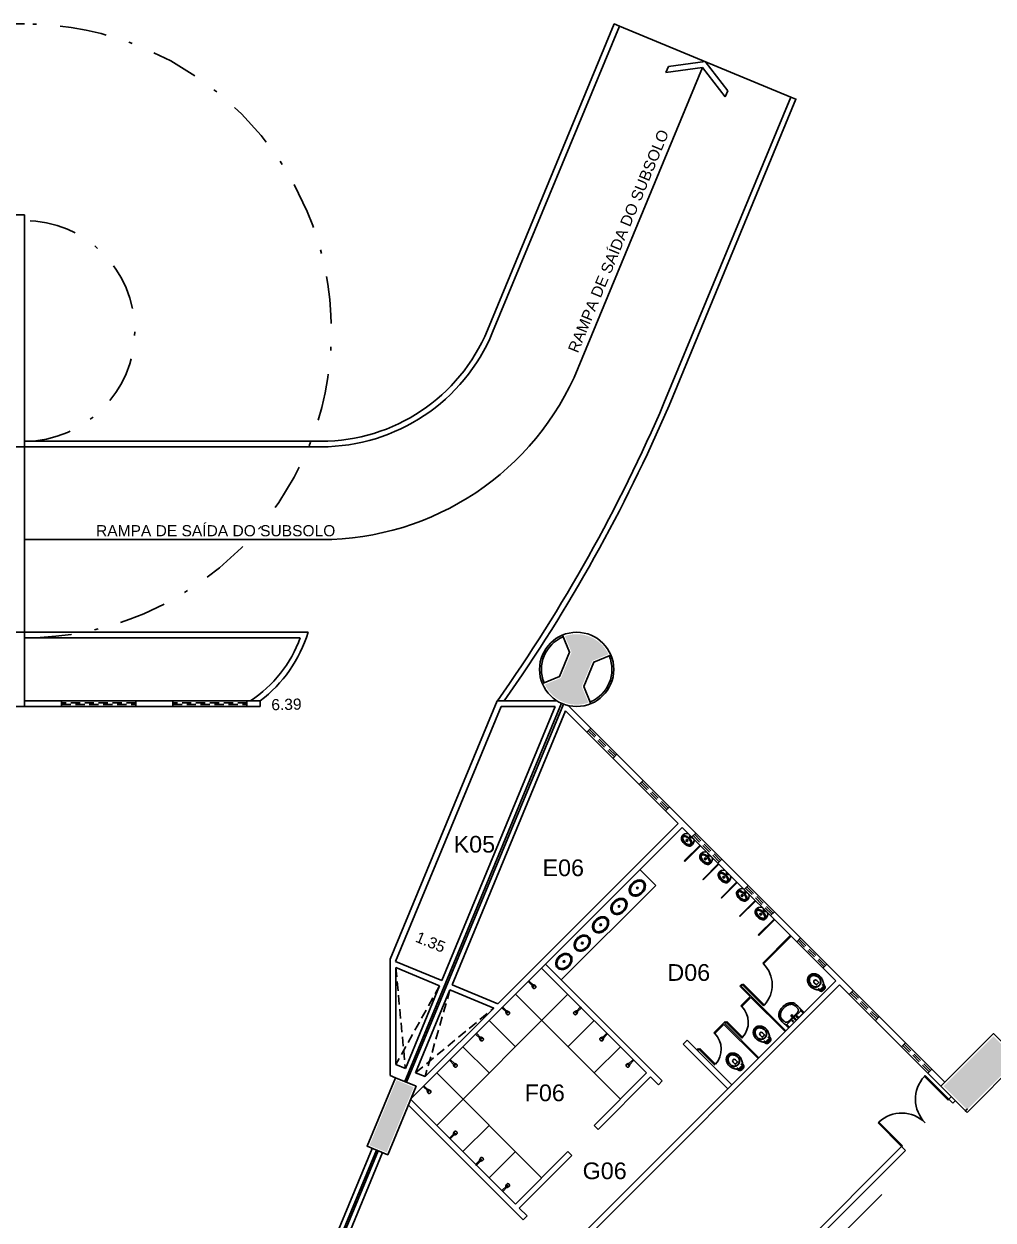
# Model space of a CAD drawing. Extents: x 308 to 539, y -42 to 210.
# Drawn here: x 441.19 to 467.32, y 173.78 to 206.02 of the extents above; entities that cross this region are included whole.
import ezdxf

# ---------------------------------------------------------------- set-up
doc = ezdxf.new("R2010")
doc.units = 0
doc.header["$LTSCALE"] = 2
doc.header["$PDMODE"] = 3
doc.linetypes.add('DASHDOT2', pattern=[12.7, 6.35, -3.175, 0, -3.175])
doc.linetypes.add('HIDDEN', pattern=[0.375, 0.25, -0.125])
doc.layers.get('0').update_dxf_attribs({"linetype": 'CONTINUOUS'})
doc.layers.get('DEFPOINTS').update_dxf_attribs({"linetype": 'CONTINUOUS'})
for name, color, linetype in [('DIVISÓRIAS-ARY', 2, 'CONTINUOUS'), ('ESQUADRIA-ALTA-ARY', 7, 'HIDDEN'), ('HACHURAS-ARY', 9, 'CONTINUOUS'), ('INDIC-CORTE-TBS', 4, 'DASHDOT2'), ('L_DECA', 7, 'CONTINUOUS'), ('MOBILIÁRIO-ARY', 7, 'CONTINUOUS'), ('PAREDE-ALTA-ARY', 1, 'CONTINUOUS'), ('PAREDE-BAIXA-ARY', 2, 'CONTINUOUS'), ('PEÇAS-SANIT-ARY', 7, 'CONTINUOUS'), ('PILAR-RED-ARY', 5, 'CONTINUOUS'), ('PILARES-PRINC-ARY', 5, 'CONTINUOUS'), ('PROJ-COBERTURA-ARY', 7, 'DASHDOT2'), ('RAMPA-ARY', 2, 'CONTINUOUS'), ('RAMPA-INT-ARY', 7, 'CONTINUOUS'), ('RAMPA-PROJ-ARY', 7, 'HIDDEN'), ('TEXTO-PB-COR-ARY', 12, 'CONTINUOUS'), ('TEXTO-PB-COTAS-ARY', 12, 'CONTINUOUS')]:
    doc.layers.add(name, color=color, linetype=linetype)
doc.styles.add('ARIAL', font='arial.ttf', dxfattribs={"height": 0.5})
doc.styles.add('SEM_ESCALA', font='arial.ttf')
doc.dimstyles.new('DIMTIC100-ARY', dxfattribs={"dimtxt": 0.3, "dimasz": 0.12, "dimexe": 0.1, "dimexo": 0.15, "dimgap": 0.1, "dimtad": 1, "dimjust": 1, "dimtoh": 1, "dimrnd": 0.01, "dimzin": 0, "dimdsep": 46, "dimtxsty": 'SEM_ESCALA', "dimblk1": 'NONE', "dimblk2": 'NONE', "dimsah": 1, "dimcen": -0.1, "dimdle": 0.06, "dimse1": 1, "dimse2": 1, "dimsd1": 1, "dimsd2": 1, "dimclrd": 1, "dimclre": 1, "dimclrt": 2, "dimadec": 0, "dimazin": 0, "dimtfac": 1, "dimtix": 1, "dimtmove": 2, "dimatfit": 3, "dimldrblk": 'NONE', "dimfxl": 1, "dimtolj": 1, "dimtzin": 0, "dimarcsym": 0})

# ---------------------------------------------------------------- blocks, each defined once
blk = doc.blocks.new('RAV10')
at = {"layer": 'L_DECA'}
blk.add_lwpolyline([(4.6, -12.9), (8.2, -12.9), (8.2, -12.9), (8.7, -13), (9.2, -13.2), (9.6, -13.5), (9.9, -14), (10.1, -14.3), (10.1, -14.3), (10.1, -14.3), (10.1, -14.3), (10.1, -14.3), (10.1, -14.3), (12.2, -18), (12.2, -18), (12.5, -18.6), (12.8, -19.1), (13.1, -19.6), (13.3, -20.1), (13.3, -20.1), (13.6, -20.6), (13.9, -21.1), (14.2, -21.5), (14.5, -22.1), (14.7, -22.6), (15, -23.1), (15.3, -23.6), (15.5, -24.1), (15.5, -24.1), (15.9, -24.8), (16.3, -25.6), (16.6, -26.3), (16.9, -27), (17.2, -27.8), (17.5, -28.6), (17.8, -29.4), (18, -30.2), (18, -30.2), (18.3, -31.4), (18.6, -32.6), (18.8, -33.9), (19, -35.2), (19.1, -36.4), (19.1, -37.7), (19.1, -39), (19, -40.3), (19, -40.3), (18.8, -41.6), (18.6, -42.9), (18.2, -44.2), (17.9, -45.5), (17.4, -46.8), (16.9, -48), (16.4, -49.3), (15.8, -50.4), (15.8, -50.4), (15.2, -51.4), (14.6, -52.3), (13.9, -53.1), (13.3, -53.9), (12.5, -54.8), (11.7, -55.5), (10.9, -56.3), (10.1, -57), (10.1, -57), (9, -57.8), (7.9, -58.5), (6.6, -59.1), (5.4, -59.6), (4.1, -60), (2.8, -60.3), (1.4, -60.4), (0, -60.5), (0, -60.5), (-1.4, -60.4), (-2.7, -60.3), (-4, -60), (-5.3, -59.6), (-6.6, -59.1), (-7.8, -58.5), (-9, -57.8), (-10.1, -57), (-10.1, -57), (-10.9, -56.3), (-11.7, -55.5), (-12.5, -54.8), (-13.2, -53.9), (-13.9, -53.1), (-14.5, -52.3), (-15.1, -51.4), (-15.7, -50.4), (-15.7, -50.4), (-16.3, -49.3), (-16.9, -48), (-17.4, -46.8), (-17.8, -45.5), (-18.2, -44.2), (-18.5, -42.9), (-18.7, -41.6), (-19, -40.3), (-19, -40.3), (-19, -39), (-19, -37.7), (-19, -36.4), (-18.9, -35.2), (-18.7, -33.9), (-18.5, -32.6), (-18.2, -31.4), (-17.9, -30.2), (-17.9, -30.2), (-17.7, -29.4), (-17.4, -28.6), (-17.1, -27.8), (-16.9, -27), (-16.6, -26.3), (-16.2, -25.6), (-15.8, -24.8), (-15.5, -24.1), (-15.5, -24.1), (-15.2, -23.6), (-15, -23.1), (-14.7, -22.6), (-14.4, -22.1), (-14.2, -21.5), (-13.9, -21.1), (-13.6, -20.6), (-13.3, -20.1), (-13.3, -20.1), (-13.1, -19.6), (-12.8, -19.1), (-12.4, -18.6), (-12.1, -18), (-10.1, -14.3), (-10.1, -14.3), (-10.1, -14.3), (-10.1, -14.3), (-10.1, -14.3), (-10.1, -14.3), (-9.8, -14), (-9.8, -14), (-9.6, -13.5), (-9.1, -13.2), (-8.6, -13), (-8.1, -12.9), (-4.5, -12.9)], dxfattribs=at)
at = {"layer": 'L_DECA', "color": 1}
for points in [[(12.2, -18), (13.3, -20.1), (13.3, -20.1), (13.6, -20.6), (13.8, -21.1), (14.1, -21.5), (14.3, -22.1), (14.5, -22.6), (14.7, -23.1), (15, -23.6), (15.2, -24.1), (15.2, -24.1), (15.5, -24.8), (15.9, -25.6), (16.2, -26.3), (16.6, -27.1), (16.9, -27.8), (17.1, -28.5), (17.4, -29.4), (17.6, -30.2), (17.6, -30.2), (17.9, -31.4), (18.1, -32.6), (18.3, -33.9), (18.5, -35.2), (18.5, -36.4), (18.5, -37.7), (18.5, -39), (18.4, -40.3), (18.4, -40.3), (18.2, -41.6), (17.9, -42.9), (17.6, -44.2), (17.2, -45.5), (16.7, -46.8), (16.2, -48), (15.6, -49.3), (15, -50.4), (15, -50.4), (14.4, -51.2), (13.9, -52), (13.3, -52.8), (12.8, -53.5), (12.2, -54.2), (11.5, -54.9), (10.9, -55.5), (10.1, -56.2), (10.1, -56.2), (9, -57.1), (7.9, -57.8), (6.6, -58.4), (5.4, -58.9), (4.1, -59.3), (2.8, -59.6), (1.4, -59.8), (0, -59.8), (0, -59.8), (-1.4, -59.8), (-2.7, -59.6), (-4.1, -59.3), (-5.3, -58.9), (-6.6, -58.4), (-7.8, -57.8), (-9, -57.1), (-10.1, -56.2), (-10.1, -56.2), (-10.8, -55.5), (-11.5, -54.9), (-12.1, -54.2), (-12.7, -53.5), (-13.3, -52.8), (-13.9, -52), (-14.4, -51.2), (-14.9, -50.4), (-14.9, -50.4), (-15.5, -49.3), (-16.1, -48), (-16.6, -46.8), (-17.1, -45.5), (-17.5, -44.2), (-17.9, -42.9), (-18.1, -41.6), (-18.3, -40.3), (-18.3, -40.3), (-18.4, -39.1), (-18.5, -37.7), (-18.5, -36.4), (-18.4, -35.2), (-18.2, -33.9), (-18, -32.6), (-17.8, -31.4), (-17.5, -30.2), (-17.5, -30.2), (-17.3, -29.4), (-17, -28.6), (-16.8, -27.8), (-16.5, -27.1), (-16.2, -26.3), (-15.8, -25.6), (-15.5, -24.8), (-15.2, -24.1), (-15.2, -24.1), (-15, -23.6), (-14.7, -23.1), (-14.5, -22.6), (-14.2, -22.1), (-14, -21.5), (-13.7, -21.1), (-13.5, -20.6), (-13.2, -20.1), (-12.1, -18)], [(-12.9, -30.2), (-12.9, -30.2), (-12.4, -29.3), (-11.9, -28.4), (-11.2, -27.7), (-10.6, -26.9), (-9.9, -26.2), (-9.2, -25.6), (-8.4, -25), (-7.5, -24.4), (-6.7, -23.9), (-5.8, -23.5), (-4.9, -23.1), (-3.9, -22.8), (-3, -22.6), (-2, -22.4), (-1, -22.3), (0, -22.2), (0, -22.2), (1, -22.3), (2, -22.4), (3, -22.6), (4, -22.8), (5, -23.1), (5.8, -23.5), (6.8, -23.9), (7.6, -24.4), (8.5, -25), (9.3, -25.6), (10, -26.2), (10.6, -26.9), (11.3, -27.7), (12, -28.4), (12.5, -29.3), (13, -30.2), (13, -30.2), (13.6, -31.3), (14, -32.6), (14.3, -33.8), (14.6, -35.1), (14.7, -36.4), (14.7, -37.7), (14.7, -39), (14.4, -40.3), (14.4, -40.3), (14.2, -41.6), (13.8, -42.9), (13.4, -44.2), (12.9, -45.5), (12.4, -46.8), (11.7, -48), (11.1, -49.3), (10.4, -50.4), (10.4, -50.4), (9.4, -51.7), (8.4, -52.8), (7.2, -53.8), (5.9, -54.6), (4.5, -55.2), (3.1, -55.8), (1.5, -56.1), (0, -56.2), (0, -56.2), (-1.5, -56.1), (-3.1, -55.8), (-4.4, -55.2), (-5.8, -54.6), (-7.1, -53.8), (-8.3, -52.8), (-9.3, -51.7), (-10.3, -50.4), (-10.3, -50.4), (-11, -49.3), (-11.7, -48), (-12.3, -46.8), (-12.8, -45.5), (-13.3, -44.2), (-13.7, -42.9), (-14.1, -41.6), (-14.4, -40.3), (-14.4, -40.3), (-14.6, -39), (-14.7, -37.7), (-14.6, -36.4), (-14.5, -35.1), (-14.2, -33.8), (-13.9, -32.6), (-13.5, -31.3), (-12.9, -30.2)], [(-12, -30.2), (-12, -30.2), (-11.5, -29.4), (-11, -28.6), (-10.4, -27.9), (-9.8, -27.2), (-9.1, -26.7), (-8.5, -26.1), (-7.7, -25.5), (-6.9, -25), (-6.1, -24.6), (-5.3, -24.2), (-4.5, -23.9), (-3.6, -23.6), (-2.8, -23.4), (-1.8, -23.2), (-0.9, -23.2), (0, -23.1), (0, -23.1), (0.9, -23.2), (1.9, -23.2), (2.8, -23.4), (3.6, -23.6), (4.5, -23.9), (5.4, -24.2), (6.2, -24.6), (7, -25), (7.7, -25.5), (8.5, -26.1), (9.2, -26.7), (9.8, -27.2), (10.4, -27.9), (11, -28.6), (11.5, -29.4), (12, -30.2), (12, -30.2), (12.7, -31.3), (13.2, -32.6), (13.6, -33.8), (13.9, -35), (14.1, -36.4), (14.1, -37.7), (14.1, -39), (13.9, -40.3), (13.9, -40.3), (13.6, -41.7), (13.2, -43), (12.8, -44.3), (12.3, -45.5), (11.7, -46.9), (11.1, -48.1), (10.4, -49.3), (9.6, -50.4), (9.6, -50.4), (8.8, -51.6), (7.8, -52.6), (6.7, -53.5), (5.5, -54.2), (4.2, -54.8), (2.8, -55.3), (1.5, -55.5), (0, -55.7), (0, -55.7), (-1.5, -55.5), (-2.8, -55.3), (-4.2, -54.8), (-5.4, -54.2), (-6.6, -53.5), (-7.7, -52.6), (-8.7, -51.6), (-9.6, -50.4), (-9.6, -50.4), (-10.3, -49.3), (-11, -48.1), (-11.7, -46.9), (-12.2, -45.5), (-12.7, -44.3), (-13.1, -43), (-13.5, -41.7), (-13.8, -40.3), (-13.8, -40.3), (-14, -39), (-14.1, -37.7), (-14, -36.4), (-13.9, -35), (-13.6, -33.8), (-13.2, -32.6), (-12.7, -31.3), (-12, -30.2)], [(-7.7, -9.4), (-8.1, -10.1), (-8.5, -10.8), (-8.6, -11.4), (-8.8, -12.2), (-8.8, -13.1)], [(-5.1, -12.9), (-5.1, -9.7), (-5.1, -7.8), (-5.1, -7.8), (-5.2, -7.6), (-5.3, -7.5), (-5.5, -7.4), (-5.9, -7.6), (-5.9, -7.6), (-6.4, -8), (-7.1, -8.6), (-7.7, -9.4)], [(5.1, -9.3), (5, -8.9), (4.6, -8.3), (3.9, -7.8), (3.1, -7.7), (0, -7.7), (-3.1, -7.7), (-3.1, -7.7), (-3.9, -7.8), (-4.5, -8.3), (-5, -8.9), (-5.1, -9.7)], [(4.6, -12.9), (4.6, -12.9), (4.2, -12.9), (3.9, -12.6), (3.6, -12.4), (3.6, -12), (3.6, -10.7), (3.6, -10.7), (3.6, -10.5), (3.6, -10.4), (3.7, -10.2), (3.9, -10.1), (3.9, -10.1), (3.9, -9.9), (3.9, -9.7), (3.8, -9.5), (3.6, -9.4), (0, -9.4), (-3.5, -9.4), (-3.5, -9.4), (-3.7, -9.5), (-3.9, -9.7), (-3.9, -9.9), (-3.8, -10.1), (-3.8, -10.1), (-3.6, -10.2), (-3.6, -10.4), (-3.5, -10.5), (-3.5, -10.7), (-3.5, -12), (-3.5, -12), (-3.6, -12.4), (-3.8, -12.6), (-4.1, -12.9), (-4.5, -12.9)], [(-4.5, -37), (-4.5, -29), (0, -29)], [(3.7, -10.3), (0, -10.3), (-3.6, -10.3)], [(4.6, -37), (4.6, -29), (0, -29)], [(5.1, -12.9), (5.1, -9.7), (5.1, -7.8), (5.1, -7.8), (5.2, -7.6), (5.3, -7.5), (5.5, -7.4), (5.9, -7.6), (5.9, -7.6), (6.4, -8), (7.1, -8.6), (7.7, -9.4)], [(7.7, -9.4), (8.1, -10.1), (8.5, -10.8), (8.6, -11.4), (8.8, -12.2), (8.8, -13.1)]]:
    blk.add_lwpolyline(points, dxfattribs=at)
at = {"layer": 'L_DECA', "color": 7}
for points in [[(10.1, -14.3), (10.1, -14.3), (10.1, -14.3), (10.1, -14.3), (10.1, -14.3), (10.1, -14.3), (9.6, -11.3), (9.6, -11.3), (9.3, -10.2), (8.9, -9.3), (8.3, -8.5), (7.7, -7.7), (6.9, -7), (6.1, -6.5), (5.1, -6.2), (4.1, -5.9), (4.1, -5.9), (3.6, -5.8), (3.1, -5.7), (2.6, -5.6), (2, -5.6), (1.5, -5.6), (1, -5.5), (0.5, -5.5), (0, -5.5), (0, -5.5), (-0.5, -5.5), (-1, -5.5), (-1.5, -5.6), (-2, -5.6), (-2.5, -5.6), (-3, -5.7), (-3.5, -5.8), (-4, -5.9), (-4, -5.9), (-5, -6.2), (-6, -6.5), (-6.9, -7), (-7.6, -7.7), (-8.2, -8.5), (-8.8, -9.3), (-9.3, -10.2), (-9.6, -11.3), (-10, -14.3), (-10, -14.3), (-10, -14.3), (-10, -14.3), (-10, -14.3), (-10.1, -14.3)], [(-4.5, -12.9), (0, -12.9)], [(4.6, -12.9), (0, -12.9)]]:
    blk.add_lwpolyline(points, dxfattribs=at)
at = {"layer": 'L_DECA', "color": 1}
for centre in [(-7.6, -17), (7.6, -17)]:
    blk.add_circle(centre, 0.672, dxfattribs=at)
blk.add_arc((0, -37), 4.56, 180, 0, dxfattribs=at)
blk = doc.blocks.new('DUO04')
at = {"layer": 'L_DECA'}
blk.add_line((-27.8, 0), (27.8, 0), dxfattribs=at)
at = {"layer": 'L_DECA', "color": 1}
for p, q in [((-26.5, -9.9), (-26.5, 0)), ((26.5, -9.9), (26.5, 0)), ((-26.5, -9.9), (0, -9.9)), ((26.5, -9.9), (0, -9.9))]:
    blk.add_line(p, q, dxfattribs=at)
at = {"layer": 'L_DECA', "color": 7}
for points in [[(-27.8, 0), (-27.8, 0), (-28.5, -0.1), (-29.1, -0.3), (-29.4, -0.8), (-29.5, -1.4), (-29.5, -23.9)], [(27.8, 0), (27.8, 0), (28.5, -0.1), (29.1, -0.3), (29.4, -0.8), (29.5, -1.4), (29.5, -23.9)], [(-29.5, -23.9), (-29.5, -29.7), (-29.5, -29.7), (-29.4, -32.1), (-28.9, -34.4), (-28.2, -36.5), (-27.2, -38.6), (-26.1, -40.5), (-24.7, -42.2), (-23.1, -43.8), (-21.3, -45.2), (-21.3, -45.2), (-20.2, -45.9), (-19.1, -46.6), (-18, -47.2), (-16.9, -47.9), (-15.7, -48.4), (-14.5, -49), (-13.3, -49.4), (-12.1, -49.9), (-10.8, -50.3), (-9.5, -50.5), (-8.2, -50.9), (-6.7, -51.1), (-4.8, -51.4), (-2.9, -51.5), (-1.4, -51.5), (0, -51.5)], [(29.5, -23.9), (29.5, -29.7), (29.5, -29.7), (29.4, -32.1), (28.9, -34.4), (28.2, -36.5), (27.2, -38.6), (26.1, -40.5), (24.7, -42.2), (23.1, -43.8), (21.3, -45.2), (21.3, -45.2), (20.2, -45.9), (19.1, -46.6), (18, -47.2), (16.9, -47.9), (15.7, -48.4), (14.5, -49), (13.3, -49.4), (12.1, -49.9), (10.8, -50.3), (9.5, -50.5), (8.2, -50.9), (6.7, -51.1), (4.8, -51.4), (2.9, -51.5), (1.4, -51.5), (0, -51.5)]]:
    blk.add_lwpolyline(points, dxfattribs=at)
at = {"layer": 'L_DECA', "color": 1}
for points in [[(-26.5, -9.9), (-26.9, -10), (-27.5, -10.1), (-28, -10.6), (-28.4, -11.2), (-28.7, -11.9), (-29, -12.7), (-29.2, -13.7), (-29.4, -15), (-29.5, -16.8)], [(0, -12.4), (0, -12.4), (-0.8, -12.4), (-1.4, -12.4), (-1.1, -12.4), (-1.8, -12.4), (-2.5, -12.4), (-3.3, -12.4), (-3.9, -12.4), (-4.7, -12.4), (-7.9, -12.4), (-8.6, -12.4), (-9.3, -12.4), (-10, -12.4), (-10.7, -12.4), (-11.4, -12.4), (-12, -12.4), (-12.7, -12.4), (-12.7, -12.4), (-13.7, -12.4), (-14.7, -12.5), (-15.8, -12.6), (-16.8, -12.8), (-17.8, -13), (-18.8, -13.2), (-19.8, -13.5), (-20.8, -13.7), (-20.8, -13.7), (-21.7, -14.1), (-22.6, -14.7), (-23.3, -15.4), (-23.9, -16.1), (-24.5, -17), (-24.8, -18), (-25.1, -19), (-25.2, -20), (-25.2, -20), (-25.2, -21.8), (-25.2, -23.1), (-25.2, -23.9)], [(-25.2, -23.9), (-25.2, -27.3), (-25.2, -29.6), (-25.2, -29.6), (-25, -31.4), (-24.8, -33.1), (-24.2, -34.8), (-23.5, -36.3), (-22.6, -37.8), (-21.6, -39.1), (-20.4, -40.4), (-19.1, -41.4), (-19.1, -41.4), (-18.1, -42.1), (-17.1, -42.7), (-16.2, -43.3), (-15.2, -43.9), (-14.1, -44.4), (-13, -44.8), (-11.9, -45.3), (-10.8, -45.7), (-9.7, -46.1), (-8.6, -46.4), (-6.7, -46.8), (-5.2, -47), (-3.3, -47.2), (-2.1, -47.2), (-1, -47.2), (0, -47.2)], [(0, -12.4), (0, -12.4), (0.8, -12.4), (1.4, -12.4), (1.1, -12.4), (1.8, -12.4), (2.5, -12.4), (3.3, -12.4), (3.9, -12.4), (4.7, -12.4), (7.9, -12.4), (8.6, -12.4), (9.3, -12.4), (10, -12.4), (10.7, -12.4), (11.4, -12.4), (12, -12.4), (12.7, -12.4), (12.7, -12.4), (13.7, -12.4), (14.7, -12.5), (15.8, -12.6), (16.8, -12.8), (17.8, -13), (18.8, -13.2), (19.8, -13.5), (20.8, -13.7), (20.8, -13.7), (21.7, -14.1), (22.6, -14.7), (23.3, -15.4), (23.9, -16.1), (24.5, -17), (24.8, -18), (25.1, -19), (25.2, -20), (25.2, -20), (25.2, -21.8), (25.2, -23.1), (25.2, -23.9)], [(25.2, -23.9), (25.2, -27.3), (25.2, -29.6), (25.2, -29.6), (25, -31.4), (24.8, -33.1), (24.2, -34.8), (23.5, -36.3), (22.6, -37.8), (21.6, -39.1), (20.4, -40.4), (19.1, -41.4), (19.1, -41.4), (18.1, -42.1), (17.1, -42.7), (16.2, -43.3), (15.2, -43.9), (14.1, -44.4), (13, -44.8), (11.9, -45.3), (10.8, -45.7), (9.7, -46.1), (8.6, -46.4), (6.7, -46.8), (5.2, -47), (3.3, -47.2), (2.1, -47.2), (1, -47.2), (0, -47.2)], [(26.5, -9.9), (26.9, -10), (27.5, -10.1), (28, -10.6), (28.4, -11.2), (28.7, -11.9), (29, -12.7), (29.2, -13.7), (29.4, -15), (29.5, -16.8)]]:
    blk.add_lwpolyline(points, dxfattribs=at)
for centre, radius in [((-8.5, -4.9), 1.75), ((0, -17), 2.25), ((0, -4.9), 1.75), ((0, -17), 0.981), ((8.5, -4.9), 1.75)]:
    blk.add_circle(centre, radius, dxfattribs=at)
blk = doc.blocks.new('CUB01')
at = {"layer": 'L_DECA'}
blk.add_lwpolyline([(-24.5, -18.7, 0.124977), (-22.8, -25.6, 0.105809), (-17.3, -31.9, 0.086634), (-9.6, -35.9, 0.076682), (0, -37.4, 0.076682), (9.6, -35.9, 0.086634), (17.3, -31.9, 0.105809), (22.8, -25.6, 0.124977), (24.5, -18.7, 0.124977), (22.8, -11.8, 0.105809), (17.3, -5.5, 0.086634), (9.6, -1.5, 0.076682), (0, 0, 0.076682), (-9.6, -1.5, 0.086634), (-17.3, -5.5, 0.105809), (-22.8, -11.8, 0.124977)], format="xyb", close=True, dxfattribs=at)
at = {"layer": 'L_DECA', "color": 1}
blk.add_lwpolyline([(0.1, -2.9, 0.074123), (-8.3, -4.1, 0.084852), (-15, -7.5, 0.106323), (-19.8, -12.9, 0.128843), (-21.3, -18.6, 0.128843), (-19.8, -24.4, 0.106323), (-15, -29.8, 0.084852), (-8.3, -33.1, 0.074123), (0.1, -34.4, 0.074123), (8.6, -33.1, 0.084852), (15.3, -29.8, 0.106323), (20, -24.4, 0.128843), (21.5, -18.6, 0.128843), (20, -12.9, 0.106323), (15.3, -7.5, 0.084852), (8.6, -4.1, 0.074123)], format="xyb", close=True, dxfattribs=at)
for radius in [2.25, 1.06]:
    blk.add_circle((0.1, -18.7), radius, dxfattribs=at)
blk = doc.blocks.new('MIC01')
at = {"layer": 'L_DECA'}
blk.add_line((-10, 0), (10, 0), dxfattribs=at)
at = {"layer": 'L_DECA', "color": 1}
for p, q in [((-5.3, 0), (-4.5, -2.2)), ((5.3, 0), (4.5, -2.2)), ((-4.5, -2.2), (0, -2.2)), ((4.5, -2.2), (0, -2.2))]:
    blk.add_line(p, q, dxfattribs=at)
for points in [[(0, -7.1, 0.058109), (-7, -8, 0.07175), (-12.3, -10.1, 0.106494), (-16.3, -13.6, 0.158235), (-17.4, -17.1, 0.158235)], [(0, -23.1, -0.04416), (-5.4, -22.6, -0.058504), (-9.4, -21.4, -0.100522), (-12.6, -19.1, -0.041446), (-13.7, -17.2, -0.101301), (-14.1, -15.3, -0.003595), (-14.1, -15.1)], [(17.4, -17.1, 0.158235), (16.3, -13.6, 0.106494), (12.3, -10.1, 0.07175), (7, -8, 0.058109), (0, -7.1, 0.058109)], [(0, -23.1, 0.04416), (5.4, -22.6, 0.058504), (9.4, -21.4, 0.100522), (12.6, -19.1, 0.041446), (13.7, -17.2, 0.101301), (14.1, -15.3, 0.003595), (14.1, -15.1)]]:
    blk.add_lwpolyline(points, format="xyb", dxfattribs=at)
at = {"layer": 'L_DECA'}
blk.add_lwpolyline([(-17.4, -17.1, 0.158235), (-16.3, -20.6, 0.106494), (-12.3, -24.1, 0.07175), (-7, -26.2, 0.058109), (0, -27, 0.058109), (7, -26.2, 0.07175), (12.3, -24.1, 0.106494), (16.3, -20.6, 0.158235), (17.4, -17.1, 0.158235)], format="xyb", dxfattribs=at)
at = {"layer": 'L_DECA', "color": 1}
blk.add_lwpolyline([(0, -9, 0.056411), (-5.8, -9.7, 0.070161), (-10.3, -11.4, 0.106104), (-13.6, -14.3, 0.161988), (-14.5, -17.1, 0.161988), (-13.6, -19.9, 0.106104), (-10.3, -22.8, 0.070161), (-5.8, -24.5, 0.056411), (0, -25.1, 0.056411), (5.8, -24.5, 0.070161), (10.3, -22.8, 0.106104), (13.6, -19.9, 0.161988), (14.5, -17.1, 0.161988), (13.6, -14.3, 0.106104), (10.3, -11.4, 0.070161), (5.8, -9.7, 0.056411)], format="xyb", close=True, dxfattribs=at)
for centre, radius in [((-2, -14.6), 0.51), ((-2, -16.7), 0.51), ((0, -4.7), 1.76), ((0, -4.7), 0.844), ((0, -13.6), 0.51), ((0, -15.7), 0.51), ((0, -17.8), 0.51), ((2, -14.6), 0.51), ((2, -16.7), 0.51)]:
    blk.add_circle(centre, radius, dxfattribs=at)
at = {"layer": 'L_DECA'}
for centre, start, end in [((-2.6, -13.5), 118.7979, 195.9069), ((2.6, -13.5), 344.0931, 61.2021)]:
    blk.add_arc(centre, 15.4, start, end, dxfattribs=at)
blk = doc.blocks.new('CHUVEIRO')
at = {"layer": 'PEÇAS-SANIT-ARY'}
for p, q in [((-0.029, 0.168), (-0.043, 0.208)), ((-0.015, 0.17), (0.015, 0.17)), ((-0.015, 0), (-0.015, 0.17)), ((0.015, 0), (-0.015, 0)), ((0.015, 0.17), (0.015, 0)), ((0.043, 0.207), (0.03, 0.175))]:
    blk.add_line(p, q, dxfattribs=at)
for points in [[(0.045, 0.22, 0.109452), (0.042, 0.235, 0.102376), (0.032, 0.248, 0.093737), (0.017, 0.257, 0.088426), (0, 0.26, 0.088426), (-0.017, 0.257, 0.093737), (-0.032, 0.248, 0.102376), (-0.042, 0.235, 0.109452), (-0.045, 0.22, 0.085068), (-0.043, 0.208, 0.102376)], [(0.015, 0.153, 0.061293), (0.021, 0.157, 0.104065), (0.028, 0.166, 0.115836), (0.03, 0.175, 0.115836), (0.028, 0.184, 0.104065), (0.021, 0.193, 0.09084), (0.012, 0.198, 0.083285), (0, 0.2, 0.083285), (-0.012, 0.198, 0.09084), (-0.021, 0.193, 0.104065), (-0.028, 0.184, 0.115836), (-0.03, 0.175, 0.115836), (-0.028, 0.166, 0.104065), (-0.021, 0.157, 0.061293), (-0.015, 0.153, 0.083285)], [(0.043, 0.207, 0.093692), (0.045, 0.22, 0.109452)]]:
    blk.add_lwpolyline(points, format="xyb", dxfattribs=at)
blk = doc.blocks.new('*D112')
at = {"layer": 'DEFPOINTS', "color": 0, "linetype": 'ByBlock', "ltscale": 0.5}
for p in [(451.208, 180.753), (452.682, 180.781), (452.456, 180.236)]:
    blk.add_point(p, dxfattribs=at)
at = {"color": 2, "linetype": 'ByBlock', "ltscale": 0.5, "insert": (452.155, 181.273), "char_height": 0.3, "attachment_point": 5, "rotation": 337.5, "style": 'SEM_ESCALA'}
blk.add_mtext('\\A1;1.35', dxfattribs=at)
blk = doc.blocks.new('_NONE')
at = {"color": 0, "linetype": 'ByBlock', "ltscale": 0.5}
blk.add_circle((0, 0), 0.25, dxfattribs=at)
blk = doc.blocks.new('*D118')
at = {"layer": 'DEFPOINTS', "color": 0, "linetype": 'ByBlock', "ltscale": 0.5}
for p in [(453.954, 187.774), (447.561, 187.624), (453.959, 187.559)]:
    blk.add_point(p, dxfattribs=at)
at = {"color": 2, "linetype": 'ByBlock', "ltscale": 0.5, "insert": (448.27, 187.679), "char_height": 0.3, "attachment_point": 5, "rotation": 1.3441, "style": 'SEM_ESCALA'}
blk.add_mtext('\\A1;6.39', dxfattribs=at)

msp = doc.modelspace()

# ---------------------------------------------------------------- hatches: boundary and pattern name
at = {"layer": 'HACHURAS-ARY', "ltscale": 0.5}
for points in [[(456.517, 188.854), (456.95, 189.033, 0.383694), (455.776, 189.52), (455.956, 189.086), (455.669, 188.395), (455.236, 188.215, 0.383694), (456.41, 187.729), (456.23, 188.162)], [(467.963, 178.097), (467.327, 178.734), (465.983, 177.39), (466.62, 176.754)], [(451.699, 177.361), (451.237, 177.553), (450.51, 175.797), (450.972, 175.606)]]:
    msp.add_hatch(color=256, dxfattribs=at).paths.add_polyline_path(points)

# ---------------------------------------------------------------- linework, layer by layer
at = {"layer": 'DIVISÓRIAS-ARY'}
for p, q in [((459.419, 183.884), (458.995, 183.46)), ((459.433, 183.87), (459.009, 183.445)), ((458.995, 183.46), (459.009, 183.445)), ((459.914, 183.389), (459.49, 182.965)), ((459.928, 183.375), (459.504, 182.951)), ((459.49, 182.965), (459.504, 182.951)), ((460.409, 182.894), (459.985, 182.47)), ((460.423, 182.88), (459.999, 182.456)), ((459.985, 182.47), (459.999, 182.456)), ((460.904, 182.399), (460.48, 181.975)), ((460.918, 182.385), (460.494, 181.961)), ((460.48, 181.975), (460.494, 181.961)), ((461.413, 181.89), (460.989, 181.466)), ((461.427, 181.876), (461.003, 181.451)), ((461.003, 181.451), (460.989, 181.466)), ((461.852, 181.451), (461.109, 180.709)), ((461.873, 181.43), (461.13, 180.688)), ((461.13, 180.688), (461.109, 180.709)), ((460.487, 180.087), (460.543, 180.143)), ((460.77, 179.804), (460.487, 180.087)), ((460.529, 180.087), (460.565, 180.122)), ((461.731, 178.885), (460.529, 180.087)), ((461.13, 179.557), (460.543, 180.143)), ((460.565, 180.122), (460.586, 180.143)), ((461.151, 179.578), (460.586, 180.143)), ((461.71, 178.863), (460.791, 179.783)), ((460.543, 179.535), (460.522, 179.556)), ((461.151, 179.578), (461.13, 179.557)), ((460.084, 179.076), (460.119, 179.111)), ((460.543, 178.687), (460.098, 179.132)), ((460.119, 179.111), (460.14, 179.132)), ((460.564, 178.708), (460.14, 179.132)), ((459.815, 178.807), (459.794, 178.828)), ((460.543, 178.687), (460.564, 178.708)), ((459.334, 178.368), (459.37, 178.404)), ((459.356, 178.347), (459.391, 178.383)), ((459.815, 177.959), (459.37, 178.404)), ((459.391, 178.383), (459.412, 178.404)), ((459.836, 177.98), (459.412, 178.404)), ((465.468, 177.652), (465.489, 177.673)), ((465.489, 177.673), (466.125, 177.037)), ((465.468, 177.652), (466.104, 177.016)), ((466.125, 177.037), (466.104, 177.016)), ((464.237, 176.421), (464.216, 176.4)), ((464.216, 176.4), (464.852, 175.764)), ((464.237, 176.421), (464.873, 175.785)), ((464.852, 175.764), (464.873, 175.785))]:
    msp.add_line(p, q, dxfattribs=at)
at = {"layer": 'DIVISÓRIAS-ARY', "color": 7, "ltscale": 0.5}
for centre, radius, start, end in [((460.565, 180.122), 0.8, 317.1491, 45), ((460.119, 179.111), 0.6, 317.866, 45), ((459.391, 178.383), 0.6, 317.866, 45), ((466.125, 177.037), 0.9, 136.9102, 225), ((464.852, 175.764), 0.9, 45, 133.0898)]:
    msp.add_arc(centre, radius, start, end, dxfattribs=at)
at = {"layer": 'ESQUADRIA-ALTA-ARY', "ltscale": 0.5}
for p, q in [((442.206, 187.774), (442.206, 187.624)), ((444.206, 187.724), (442.206, 187.724)), ((442.206, 187.674), (444.206, 187.674)), ((444.206, 187.774), (444.206, 187.624)), ((445.206, 187.774), (445.206, 187.624)), ((447.206, 187.724), (445.206, 187.724)), ((445.206, 187.674), (447.206, 187.674)), ((447.206, 187.774), (447.206, 187.624)), ((456.473, 187.042), (456.367, 186.936)), ((457.109, 186.265), (456.402, 186.972)), ((456.437, 187.007), (457.145, 186.3)), ((457.18, 186.335), (457.074, 186.229)), ((457.887, 185.628), (457.781, 185.522)), ((458.523, 184.85), (457.816, 185.557)), ((457.852, 185.593), (458.559, 184.886)), ((458.594, 184.921), (458.488, 184.815)), ((459.301, 184.214), (459.195, 184.108)), ((459.938, 183.436), (459.231, 184.143)), ((459.266, 184.179), (459.973, 183.471)), ((460.008, 183.507), (459.902, 183.401)), ((460.715, 182.8), (460.609, 182.694)), ((461.352, 182.022), (460.645, 182.729)), ((460.68, 182.764), (461.387, 182.057)), ((461.423, 182.093), (461.316, 181.987)), ((462.13, 181.386), (462.024, 181.279)), ((462.766, 180.608), (462.059, 181.315)), ((462.094, 181.35), (462.801, 180.643)), ((462.837, 180.678), (462.731, 180.572)), ((463.544, 179.971), (463.438, 179.865)), ((463.509, 179.936), (464.216, 179.229)), ((464.18, 179.193), (463.473, 179.901)), ((464.251, 179.264), (464.145, 179.158)), ((464.958, 178.557), (464.852, 178.451)), ((465.594, 177.779), (464.887, 178.486)), ((464.923, 178.522), (465.63, 177.815)), ((465.665, 177.85), (465.559, 177.744))]:
    msp.add_line(p, q, dxfattribs=at)
at = {"layer": 'INDIC-CORTE-TBS', "ltscale": 0.5}
msp.add_line((378.366, 88.518), (479.766, 189.917), dxfattribs=at)
at = {"layer": 'MOBILIÁRIO-ARY'}
for p, q in [((458.224, 182.802), (457.8, 183.226)), ((455.679, 180.256), (458.224, 182.802))]:
    msp.add_line(p, q, dxfattribs=at)
at = {"layer": 'PAREDE-ALTA-ARY'}
for p, q in [((441.206, 200.874), (438.556, 200.874)), ((441.206, 200.874), (441.206, 194.624)), ((441.206, 194.624), (437.556, 194.624)), ((447.561, 187.774), (441.206, 187.774)), ((447.561, 187.774), (447.561, 187.624)), ((453.954, 187.774), (451.069, 180.811)), ((455.687, 187.71), (451.464, 177.513)), ((455.734, 187.691), (451.51, 177.494)), ((453.954, 187.774), (455.566, 187.774)), ((447.561, 187.624), (441.206, 187.624)), ((454.054, 187.624), (451.208, 180.753)), ((455.517, 187.624), (452.456, 180.236)), ((455.794, 187.509), (452.734, 180.121)), ((455.517, 187.624), (454.054, 187.624)), ((455.794, 187.509), (458.832, 184.471)), ((466.019, 177.496), (455.865, 187.651)), ((453.971, 179.609), (458.832, 184.471)), ((451.624, 177.051), (458.938, 184.365)), ((458.938, 184.365), (463.075, 180.228)), ((451.069, 177.676), (451.069, 180.811)), ((452.456, 180.236), (451.208, 180.753)), ((452.399, 180.098), (451.219, 180.586)), ((451.219, 177.974), (451.219, 180.586)), ((452.399, 180.098), (451.475, 177.868)), ((452.676, 179.983), (451.753, 177.753)), ((453.856, 179.494), (452.676, 179.983)), ((453.971, 179.609), (452.734, 180.121)), ((454.095, 171.248), (463.075, 180.228)), ((454.201, 171.142), (463.181, 180.122)), ((463.181, 180.122), (465.913, 177.39)), ((452.009, 177.647), (453.856, 179.494)), ((451.21, 177.618), (451.069, 177.676)), ((451.475, 177.868), (451.219, 177.974)), ((452.009, 177.647), (451.753, 177.753)), ((466.125, 177.037), (466.196, 177.108)), ((466.125, 177.037), (466.231, 176.931)), ((466.231, 176.931), (466.302, 177.001)), ((459.124, 170.036), (464.852, 175.764)), ((464.852, 175.764), (464.958, 175.658)), ((450.583, 175.713), (446.202, 165.137)), ((450.698, 175.665), (446.318, 165.09)), ((450.744, 175.646), (446.364, 165.07)), ((450.86, 175.598), (449.995, 173.509)), ((459.231, 169.93), (464.958, 175.658))]:
    msp.add_line(p, q, dxfattribs=at)
at = {"layer": 'PAREDE-BAIXA-ARY'}
for p, q in [((457.977, 177.746), (455.149, 180.574)), ((458.401, 177.534), (455.255, 180.68)), ((452.32, 176.332), (455.855, 179.868)), ((457.27, 177.039), (454.442, 179.867)), ((460.522, 179.556), (460.77, 179.804)), ((460.543, 179.535), (460.791, 179.783)), ((454.441, 178.453), (453.735, 179.16)), ((455.855, 178.453), (456.562, 179.16)), ((459.794, 178.828), (460.098, 179.132)), ((459.815, 178.807), (460.063, 179.054)), ((460.982, 178.135), (460.063, 179.054)), ((461.003, 178.156), (460.084, 179.076)), ((453.734, 177.746), (453.027, 178.453)), ((456.562, 177.746), (457.27, 178.453)), ((458.967, 178.524), (459.073, 178.63)), ((460.169, 177.322), (458.967, 178.524)), ((460.275, 177.428), (459.073, 178.63)), ((455.148, 174.918), (452.32, 177.746)), ((456.562, 176.332), (457.977, 177.746)), ((456.669, 176.226), (458.083, 177.64)), ((458.295, 177.428), (458.083, 177.64)), ((458.401, 177.534), (458.295, 177.428)), ((454.441, 174.211), (451.617, 177.035)), ((454.654, 173.786), (451.555, 176.885)), ((453.027, 175.625), (453.734, 176.332)), ((456.669, 176.226), (456.562, 176.332)), ((453.734, 174.918), (454.441, 175.625)), ((454.441, 174.211), (455.855, 175.625)), ((454.547, 174.105), (455.961, 175.519)), ((455.961, 175.519), (455.855, 175.625)), ((454.76, 173.892), (454.547, 174.105)), ((454.76, 173.892), (454.654, 173.786))]:
    msp.add_line(p, q, dxfattribs=at)
at = {"layer": 'PEÇAS-SANIT-ARY'}
for p, q in [((454.785, 180.21), (454.806, 180.231)), ((454.078, 179.503), (454.099, 179.524))]:
    msp.add_line(p, q, dxfattribs=at)
at = {"layer": 'PILAR-RED-ARY'}
msp.add_lwpolyline([(455.73, 189.502, 0.414214), (455.215, 188.261, 0.414214)], format="xyb", dxfattribs=at)
for points in [[(455.169, 188.241), (455.631, 188.433), (455.902, 189.086), (455.71, 189.548)], [(457.017, 189.007), (456.555, 188.815), (456.284, 188.162), (456.476, 187.7)]]:
    msp.add_lwpolyline(points, dxfattribs=at)
msp.add_circle((456.093, 188.624), 1, dxfattribs=at)
msp.add_arc((456.093, 188.624), 0.95, 292.5, 22.5, dxfattribs=at)
at = {"layer": 'PILARES-PRINC-ARY'}
for points in [[(441.206, 189.624), (440.206, 189.624), (440.206, 187.624), (441.206, 187.624)], [(466.62, 176.683), (468.034, 178.097), (467.327, 178.805), (465.913, 177.39)], [(451.21, 177.618), (451.764, 177.388), (450.999, 175.541), (450.444, 175.77)]]:
    msp.add_lwpolyline(points, close=True, dxfattribs=at)
at = {"layer": 'PROJ-COBERTURA-ARY', "ltscale": 0.1}
msp.add_lwpolyline([(441.206, 189.474, 1), (441.206, 206.024), (437.556, 206.024), (437.556, 200.874)], format="xyb", dxfattribs=at)
msp.add_arc((441.206, 197.749), 2.975, 270, 90, dxfattribs=at)
at = {"layer": 'RAMPA-ARY'}
for p, q in [((457.245, 205.967), (461.865, 204.053)), ((441.206, 194.624), (441.206, 189.624)), ((441.206, 189.624), (448.851, 189.624)), ((448.642, 189.474), (441.206, 189.474))]:
    msp.add_line(p, q, dxfattribs=at)
for points in [[(441.206, 194.774), (449.206, 194.774, 0.303347), (453.687, 197.768), (457.107, 206.024), (457.245, 205.967), (453.826, 197.711, -0.303347), (449.206, 194.624), (441.206, 194.624)], [(458.445, 195.797), (461.865, 204.053), (462.003, 203.996), (458.584, 195.74, -0.051952), (454.138, 187.774, -0.051952)]]:
    msp.add_lwpolyline(points, format="xyb", dxfattribs=at)
for centre, radius, start, end in [((418.132, 213.092), 43.866, 324.7494, 336.783), ((445.341, 190.698), 3.671, 307.2077, 342.9916), ((445.341, 190.698), 3.521, 303.8624, 339.6611)]:
    msp.add_arc(centre, radius, start, end, dxfattribs=at)
at = {"layer": 'RAMPA-INT-ARY'}
for p, q in [((458.564, 204.88), (458.497, 204.719)), ((459.489, 204.85), (458.497, 204.719)), ((459.555, 205.01), (458.564, 204.88)), ((459.489, 204.85), (460.097, 204.057)), ((459.555, 205.01), (460.164, 204.217)), ((460.164, 204.217), (460.097, 204.057))]:
    msp.add_line(p, q, dxfattribs=at)
msp.add_lwpolyline([(441.206, 192.124), (449.206, 192.124, 0.303347), (456.135, 196.754), (459.489, 204.85)], format="xyb", dxfattribs=at)
at = {"layer": 'RAMPA-PROJ-ARY', "ltscale": 0.5}
for p, q in [((451.219, 180.586), (451.475, 177.868)), ((452.399, 180.098), (451.219, 177.974)), ((452.676, 179.983), (452.009, 177.647)), ((451.753, 177.753), (453.856, 179.494))]:
    msp.add_line(p, q, dxfattribs=at)

# ---------------------------------------------------------------- block references
at = {"layer": 'PEÇAS-SANIT-ARY', "yscale": 0.01, "zscale": 0.01}
for name, p, xscale, rotation in [('MIC01', (459.179, 184.124), 0.01, 314.9928609715419), ('MIC01', (459.674, 183.629), 0.01, 314.9928609715419), ('MIC01', (460.169, 183.134), 0.01, 314.9928609715419), ('CUB01', (457.86, 182.598), -0.01, 225.0000000000666), ('CUB01', (457.365, 182.103), -0.01, 225.0000000000666), ('MIC01', (460.664, 182.639), 0.01, 314.9928609715419), ('MIC01', (461.166, 182.137), 0.01, 314.9928609715419), ('CUB01', (456.87, 181.608), -0.01, 225.0000000000666), ('CUB01', (456.375, 181.113), -0.01, 225.0000000000666), ('CUB01', (455.881, 180.618), -0.01, 225.0000000000666)]:
    msp.add_blockref(name, p, dxfattribs=dict(at, xscale=xscale, rotation=rotation))
at = {"layer": 'PEÇAS-SANIT-ARY', "ltscale": 0.5}
for p, rotation in [((454.795, 180.221), 224.9999999999935), ((454.088, 179.513), 224.9999999999935), ((453.381, 178.806), 224.9999999999935), ((452.674, 178.099), 224.9999999999935), ((451.967, 177.392), 224.9999999999935), ((452.673, 175.978), 314.9999999999143), ((453.38, 175.271), 314.9999999999143), ((454.088, 174.564), 314.9999999999143)]:
    msp.add_blockref('CHUVEIRO', p, dxfattribs=dict(at, rotation=rotation))
at = {"layer": 'PEÇAS-SANIT-ARY', "ltscale": 0.5, "xscale": 0.01, "yscale": 0.01, "zscale": 0.01}
for name, p, rotation in [('RAV10', (462.792, 179.945), 225.0000000000127), ('DUO04', (462.014, 179.167), 225.0000000000127), ('RAV10', (461.33, 178.536), 225.0000000000016), ('RAV10', (460.602, 177.808), 225.0000000000016)]:
    msp.add_blockref(name, p, dxfattribs=dict(at, rotation=rotation))
at = {"layer": 'PEÇAS-SANIT-ARY', "ltscale": 0.5, "xscale": -1, "rotation": 135.000000000071}
for p in [(456.209, 179.514), (456.916, 178.807), (457.623, 178.1)]:
    msp.add_blockref('CHUVEIRO', p, dxfattribs=at)

# ---------------------------------------------------------------- texts
at = {"layer": 'TEXTO-PB-COR-ARY', "style": 'ARIAL'}
msp.add_text('RAMPA DE SAÍDA DO SUBSOLO', height=0.3, rotation=67.5482, dxfattribs=at).set_placement((456.124, 197.133))
for s, height, p in [('RAMPA DE SAÍDA DO SUBSOLO', 0.3, (443.137, 192.213)), ('K05', 0.45, (452.776, 183.686)), ('E06', 0.45, (455.172, 183.052)), ('D06', 0.45, (458.538, 180.229)), ('F06', 0.45, (454.691, 176.985)), ('G06', 0.45, (456.254, 174.883))]:
    msp.add_text(s, height=height, dxfattribs=at).set_placement(p)

# ---------------------------------------------------------------- dimensions: what is measured, and where the dimension line sits
at = {"layer": 'TEXTO-PB-COTAS-ARY', "ltscale": 0.5}
for p1, p2, distance, picture, middle in [((447.561, 187.624), (453.954, 187.774), -0.215, '*D118', (448.27, 187.679)), ((451.208, 180.753), (452.456, 180.236), 0.589, '*D112', (452.155, 181.273))]:
    dim = msp.add_aligned_dim(p1=p1, p2=p2, distance=distance, dimstyle='DIMTIC100-ARY', dxfattribs=at)
    dim.commit()
    dim.dimension.update_dxf_attribs({"geometry": picture, "text_midpoint": middle})

doc.saveas('drawing.dxf')
